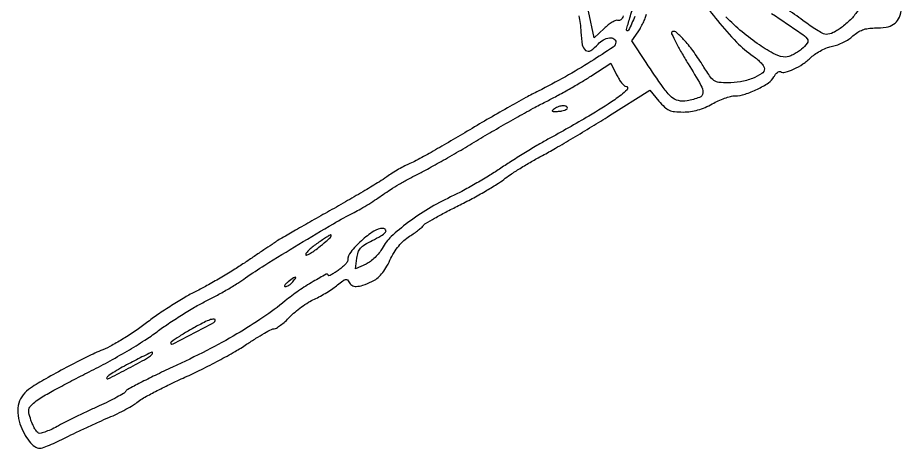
# Model space of a CAD drawing. Extents: x 39 to 1071, y 2 to 926.
# Drawn here: x 38.8 to 312.4, y 180 to 313.2 of the extents above; entities that cross this region are included whole.
import ezdxf

# ---------------------------------------------------------------- set-up
doc = ezdxf.new("R2010")
doc.units = 0

msp = doc.modelspace()

# ---------------------------------------------------------------- linework, layer by layer
for points in [[(250.714606, 318.658781, 0.018285), (255.496225, 312.27187, 0.022459), (261.389951, 305.607638, 0.051275), (266.520723, 301.292128, -0.027504), (267.852559, 300.275786, -0.033227), (268.977962, 299.177366, -0.035255), (269.775737, 298.150765, -0.148615), (270, 297.412922, -0.253676), (269.172021, 295.88598, -0.051424), (266.33336, 294.428656, -0.046985), (262.58456, 293.360249, -0.045967), (258.674255, 293, -0.031266), (255.940606, 293.171108, -0.126039), (254.397652, 293.779843, -0.087272), (253.049858, 295.169349, -0.010612), (250.73027, 298.75, 0.0201), (247.868017, 302.989842, 0.029938), (245.00641, 306.429895, 0.029877), (242.537835, 308.763686, 0.388727), (241.379471, 308.712804, 0.318976), (241.291611, 308.194288, 0.005853), (242.599437, 305.563906, 0.012087), (244.288966, 302.451189, 0.00749), (246.415003, 298.875608, -0.007478), (250.34873, 292.260226, -0.138375), (250.937298, 289.921137, -0.309792), (249.91678, 288.519498, -0.038817), (246.090425, 287.489141, -0.099321), (243.366321, 287.523322, -0.135623), (241.199837, 288.651602, -0.05339), (238.667622, 291.571697, -0.005243), (233.422744, 299.28417), (228.912473, 306.068339), (230.889747, 308.845165, 0.024023), (231.694962, 310.09937, 0.017091), (232.479022, 311.574574, 0.017309), (233.131597, 313.036929, 0.034817), (233.523447, 314.237399, -0.076404)], [(212.541635, 313.727751, -0.032312), (212.979623, 311.435206, -0.021087), (213.200315, 308.75, 0.031335), (213.610242, 304.764129, 0.200073), (214.667044, 303.078743, 0.310348), (216.246242, 303.056703, 0.061914), (218.5, 305, -0.079907), (220.157878, 306.329066, -0.100667), (222.023846, 306.938376, -0.161713), (223.417248, 306.647661, -0.267216), (224, 305.635107, -0.250602), (223.176326, 304.094924, -0.006306), (216.303999, 299.631546, -0.01309), (208.379985, 294.911617, -0.012047), (200, 290.474683, 0.009808), (196.15347, 288.460074, 0.003035), (190.44375, 285.280152, 0.003034), (184.101479, 281.64639, 0.003333), (178, 278.046633, -0.003041), (172.206759, 274.62418, -0.003815), (166.792724, 271.525099, -0.003073), (162.217229, 268.989042, -0.029714), (160.209272, 268.042363, 0.023917), (158.676997, 267.341532, 0.011203), (156.761894, 266.297285, 0.011072), (154.799076, 265.110682, 0.015256), (153.094539, 263.953524, -0.019394), (150.813286, 262.432272, -0.003257), (146.315038, 259.71854, -0.003561), (140.9817, 256.599396, -0.003155), (135.385266, 253.426478, 0.0013), (129.885024, 250.335001, 0.001671), (124.844422, 247.462329, 0.001276), (120.633535, 245.029522, 0.014497), (119, 244.01573, 0.001289), (117.584905, 243.074364, 0.000249), (115.03125, 241.364238, 0.000265), (112.054708, 239.366475, 0.000245), (109, 237.311727, -0.009648), (105.584098, 235.106172, -0.006009), (101.5, 232.64685, -0.006028), (97.412655, 230.317767, -0.010867), (94, 228.523068, 0.01708), (90.570262, 226.664633, 0.008911), (86.42155, 224.129304, 0.008852), (82.252707, 221.373663, 0.013372), (78.732938, 218.815318, -0.014281), (75.33919, 216.357992, -0.011537), (71.563399, 213.910743, -0.011706), (67.971933, 211.813272, -0.029243), (65.232938, 210.501309, 0.017354), (60.311486, 208.286171, 0.007344), (53.861775, 204.991028, 0.007358), (47.494223, 201.498089, 0.016811), (42.824823, 198.634839, 0.078478), (40.520297, 196.529261, 0.095917), (39.167834, 193.947802, 0.091338), (38.838829, 190.946264, 0.064623), (39.52083, 187.617083, 0.037487), (40.796015, 184.65127, 0.04978), (42.405401, 182.197404, 0.059181), (44.114744, 180.53122, 0.165072), (45.679952, 180, 0.091589), (46.532114, 180.157418, 0.007664), (48.622977, 180.994142, 0.010003), (51.099314, 182.088132, 0.007559), (53.774964, 183.384312, -0.005091), (56.820828, 184.878447, -0.003142), (60.431408, 186.576428, -0.003151), (64.021002, 188.209689, -0.005651), (66.991531, 189.498654, 0.012693), (69.66864, 190.705375, 0.011843), (72.344453, 192.0732, 0.011911), (74.662741, 193.400748, 0.038926), (76.098474, 194.429407, -0.04807), (77.769436, 195.581033, -0.006854), (81.439194, 197.555759, -0.007743), (85.86171, 199.771585, -0.006535), (90.606943, 201.981931, 0.009432), (95.687988, 204.38463, 0.007339), (101.122836, 207.181373, 0.007429), (106.113204, 209.938742, 0.017808), (109.70484, 212.166866, -0.008036), (112.562962, 214.018241, -0.011105), (115.189525, 215.580267, -0.007883), (117.416549, 216.792679, -0.121283), (118.258673, 217, 0.141055), (118.981602, 217.208085, 0.021735), (120.223711, 218.065139, 0.022806), (121.635521, 219.237615, 0.018044), (123.053833, 220.626007, -0.028242), (124.678966, 222.153244, -0.018082), (126.72305, 223.745321, -0.01817), (128.845571, 225.164096, -0.032095), (130.705485, 226.15311, 0.018574), (132.530114, 227.060994, 0.012624), (134.538604, 228.221922, 0.012734), (136.423047, 229.442612, 0.024813), (137.848825, 230.526248, -0.013485), (139.442977, 231.795823, -0.094129), (140.331911, 232.233884, -0.242764), (140.918083, 232.111302, -0.131226), (141.361955, 231.499145, 0.167565), (142.235745, 230.458478, 0.13745), (143.643668, 230.073199, 0.080994), (145.68496, 230.418797, 0.028437), (148.447702, 231.542207, 0.056904), (150.058381, 232.544744, 0.049107), (151.491673, 233.930591, 0.041894), (152.811441, 235.777867, 0.024651), (154.083185, 238.177604, -0.028205), (155.346234, 240.520557, -0.033709), (156.799532, 242.563969, -0.036102), (158.411731, 244.267791, -0.044467), (160.150294, 245.594876, 0.011142), (161.606497, 246.560173, 0.013178), (162.937358, 247.538742, 0.012062), (164.012698, 248.416357, 0.077304), (164.468286, 248.948685, -0.122207), (165.062278, 249.529304, -0.004153), (167.913308, 251.171169, -0.007601), (171.348827, 253.043503, -0.005205), (175.302345, 255.06859, 0.007745), (179.485016, 257.237942, 0.007627), (183.619982, 259.546537, 0.007533), (187.180388, 261.678441, 0.028752), (189.297592, 263.164754, -0.022028), (191.306512, 264.615742, -0.007202), (194.389099, 266.578839, -0.007161), (197.878753, 268.662765, -0.008026), (201.297592, 270.566002, 0.008048), (205.309126, 272.799424, 0.00317), (210.762418, 275.997878, 0.003137), (216.613413, 279.529532, 0.003915), (222, 282.885422), (234.5, 290.809578), (237.346995, 287.404789, 0.027562), (239.083987, 285.545936, 0.085041), (240.503756, 284.586055, 0.082294), (242.188415, 284.136815, 0.024748), (244.846995, 284.012045, 0.033563), (247.156541, 284.173259, 0.033515), (249.424891, 284.642049, 0.032797), (251.655421, 285.421977, 0.029355), (253.852074, 286.512045, -0.022786), (255.712647, 287.465981, -0.020983), (257.703554, 288.275615, -0.021503), (259.538685, 288.845861, -0.062578), (260.852074, 289.021962, 0.075501), (264.015668, 289.529287, 0.036214), (267.840696, 291.066467, 0.035307), (271.264184, 293.049881, 0.121522), (272.969491, 294.942994, -0.040607), (273.465855, 295.713032, -0.062159), (274.022519, 296.278112, -0.08426), (274.550538, 296.566995, -0.225214), (274.966257, 296.520854, 0.20937), (276.452905, 296.310144, 0.040585), (279.057949, 297.270237, 0.039761), (281.932644, 298.892257, 0.04032), (284.5, 300.942137, -0.040721), (285.913492, 302.068874, -0.027596), (287.684539, 303.121875, -0.027859), (289.521207, 303.954298, -0.048735), (291.128219, 304.40327, 0.043713), (292.71234, 304.828778, 0.027469), (294.475932, 305.58422, 0.027494), (296.142519, 306.526547, 0.044486), (297.429741, 307.522467, -0.042476), (298.896148, 308.666458, -0.055761), (300.411971, 309.429213, -0.053539), (302.107619, 309.858244, -0.035225), (304.117263, 310, 0.038355), (307.672656, 310.273138, 0.104326), (310.022938, 311.161138, 0.129369), (311.517732, 312.784012, 0.075539), (312.395816, 315.296344, -0.042452)], [(226.32528, 313.709108, -0.062012), (226.019907, 313.055425, -0.083027), (225.585919, 312.567115, -0.102724), (225.095544, 312.315657, -0.157692), (224.622675, 312.336341, 0.192327), (223.999857, 312.321705, 0.032959), (222.923539, 311.77578, 0.031786), (221.678402, 310.926041, 0.023608), (220.414903, 309.840896), (217.329806, 306.927327), (215.550727, 315.213663, -0.008786)], [(229.908213, 313.559535, -0.005156), (227.977447, 309.330837, -0.519837), (227.431456, 309.23521, -0.262488), (227.354955, 309.509492, -0.003919), (227.780987, 311.183361, -0.009443), (228.338408, 313.151824, -0.005956), (229.059662, 315.428897, 0.016044)], [(272.25, 314.519211, -0.001778), (281.411147, 308.308088, -0.06909), (283.23109, 306.655259, -0.34268), (283.278306, 305.316074, -0.06649), (281.5, 303.436873, -0.027344), (280.213482, 302.507658, -0.027102), (278.829507, 301.721389, -0.028152), (277.546883, 301.169748, -0.087028), (276.621727, 301.004967, -0.122498), (273.392952, 301.798994, -0.026868), (268.448071, 304.753984, -0.027077), (263.074242, 308.809656, -0.026262), (258.112257, 313.461611, 0.003103)], [(299.026048, 315.542146, -0.05172), (296.941816, 312.839515, -0.040382), (294.177286, 310.366463, -0.041502), (291.334255, 308.559663, -0.120711), (289.090869, 308.003738, -0.120446), (288.274843, 308.200913, -0.013678), (286.600227, 309.124859, -0.015913), (284.643422, 310.360838, -0.012315), (282.590869, 311.82557, 0.010573), (277.365639, 315.581906, 0.009178)]]:
    msp.add_lwpolyline(points, format="xyb")
for points in [[(227.02389, 292, -0.675111), (227.466945, 290.90078, -0.041671), (223.648608, 287.794076, -0.018328), (215.6514, 282.746173, -0.00536), (203, 275.574868, 0.007152), (199.586901, 273.624, 0.004032), (195.5, 271.165123, 0.004024), (191.415386, 268.617103, 0.00658), (188, 266.384575, -0.011336), (184.572923, 264.190642, -0.007015), (180.453903, 261.762063, -0.007035), (176.316245, 259.476664, -0.012564), (172.843073, 257.732275, 0.025067), (165.995334, 254.075901, 0.025893), (159.624416, 249.788617, 0.027152), (154.487057, 245.475498, 0.080909), (151.691638, 241.848524, -0.046029), (150.764837, 240.455791, -0.030662), (149.470681, 239.039765, -0.030867), (148.032537, 237.810339, -0.051545), (146.670337, 236.988973), (143.457399, 235.477946), (143.846293, 238.809101, -0.050211), (144.248518, 240.637347, -0.100654), (144.976991, 241.916978, -0.078433), (146.276507, 243.00289, -0.021826), (148.617593, 244.269394, 0.020817), (151.253425, 245.688485, 0.076689), (152.71033, 246.887466, 0.359208), (152.738793, 247.609113, 0.234277), (151.95034, 248, 0.145506), (149.057391, 247.139905, 0.039186), (145.222224, 244.186076, 0.038441), (141.924397, 240.711581, 0.172293), (141, 238.108587, -0.167992), (140.826456, 237.606638, -0.025474), (140.11875, 236.794325, -0.026158), (139.148791, 235.889138, -0.01995), (138, 235, -0.012254), (136.848651, 234.221967, -0.023369), (135.88125, 233.664165, -0.025653), (135.164742, 233.339876, -0.528425), (135, 233.45223, 0.56541), (134.356056, 233.839632, 0.011308), (130.303741, 231.571834, 0.017898), (125.792936, 228.689359, 0.019782), (121.652602, 225.581093, -0.02209), (114.765853, 220.460521, -0.016029), (106.686102, 215.359686, -0.014391), (97.365774, 210.24023, -0.010445), (86.719765, 205.06317, 0.004496), (81.386967, 202.547884, 0.006715), (76.776043, 200.245322, 0.003198), (72.910853, 198.218451, 0.129996), (72.219765, 197.577333, -0.118736), (71.604203, 196.980342, -0.008402), (69.508306, 195.788883, -0.011485), (66.925266, 194.453492, -0.008395), (64, 193.085672, 0.004737), (60.762654, 191.600692, 0.003578), (57.234375, 189.910689, 0.003617), (53.94223, 188.275143, 0.008364), (51.5, 186.987978, -0.015639), (49.497929, 185.969729, -0.020887), (47.618082, 185.180566, -0.018652), (46.038929, 184.660067, -0.160301), (45.306236, 184.687046, -0.142105), (44.769348, 185.084302, -0.02998), (44.112262, 186.062473, -0.029152), (43.462908, 187.330485, -0.02406), (42.917991, 188.748489, -0.021259), (42.285293, 190.980132, -0.128061), (42.310365, 192.174793, -0.132763), (42.914984, 193.184131, -0.023498), (44.588263, 194.652077, -0.037756), (46.423077, 195.901047, -0.004822), (50.584021, 198.242398, -0.005622), (55.588619, 200.922421, -0.004654), (60.976508, 203.666741, 0.009865), (66.703746, 206.659477, 0.007988), (72.730599, 210.088052, 0.008087), (78.188776, 213.429791, 0.020623), (82, 216.075338, -0.013465), (85.416784, 218.520275, -0.008667), (89.5, 221.17704, -0.008711), (93.588171, 223.639185, -0.016172), (97, 225.46918, 0.009738), (100.229595, 227.148291, 0.007216), (103.734801, 229.124453, 0.007299), (106.991153, 231.087003, 0.016279), (109.395066, 232.694963, -0.016318), (115.300099, 236.644126, -0.003443), (125.874929, 243.126789, -0.003502), (136.55483, 249.471474, -0.015354), (143, 252.978643, 0.013611), (145.04732, 254.083471, 0.00743), (147.5, 255.543493, 0.007399), (149.950172, 257.102232, 0.01167), (152, 258.518879, -0.015763), (154.152124, 259.980344, -0.008035), (156.940625, 261.685978, -0.007975), (159.874565, 263.353919, -0.011843), (162.5, 264.711754, 0.012077), (165.651374, 266.34347, 0.003277), (170.55625, 269.077252, 0.003314), (176.082816, 272.253725, 0.003436), (181.5, 275.465387, -0.00385), (187.047346, 278.748011, -0.00325), (192.966117, 282.137872, -0.003278), (198.405394, 285.159491, -0.009114), (202.278269, 287.187021, 0.007556), (205.706808, 288.968346, 0.005017), (209.587568, 291.11022, 0.00505), (213.314454, 293.266175, 0.009811), (216.238312, 295.075632), (222.420085, 299.071105), (224.233932, 295.535552, 0.020378), (224.999867, 294.181439, 0.028145), (225.801694, 293.038569, 0.027628), (226.540007, 292.202374, 0.200692)], [(205, 284.994571, 0.039094), (204.381919, 284.520366, 0.501347), (204.404678, 284.271593, 0.147682), (204.86592, 284.150438, 0.0098), (206.25, 284.227992, 0.026685), (207.303584, 284.364589, 0.040849), (208.192187, 284.604731, 0.048408), (208.821079, 284.902595, 0.263807), (209, 285.218108, 0.297988), (208.632351, 285.780217, 0.117584), (207.679755, 285.951855, 0.075256), (206.349605, 285.673825, 0.055056)], [(131.732135, 243.463949, 0.017235), (130.302714, 242.41886, 0.023556), (129.096315, 241.375861, 0.021584), (128.201602, 240.448807, 0.183128), (128, 239.916826, 0.518658), (128.258967, 239.734332, 0.040133), (129.175, 240.147012, 0.028898), (130.464362, 240.957676, 0.014473), (132, 242.120241, 0.005064), (134.319216, 244.022988, 0.026904), (135.518323, 245.142302, 0.094742), (135.907078, 245.739458, 0.533055), (135.732135, 246, 0.140536), (135.544943, 245.946326, 0.001642), (134.44664, 245.255035, 0.004831), (133.18195, 244.435968, 0.003117)], [(122.55887, 231.468197, 0.02471), (121.88326, 230.902629, 0.072188), (121.501874, 230.431283, 0.229769), (121.477506, 230.143477, 0.310313), (121.686426, 230, 0.103938), (122.183912, 230.104545, 0.040259), (122.806871, 230.440625, 0.037668), (123.444721, 230.926037, 0.038084), (124, 231.5, 0.014927), (124.919396, 232.677627, 0.622044), (124.804062, 232.899208, 0.15118), (124.250767, 232.714529, 0.00633)], [(95.525705, 218.436777, 0.010401), (92.004626, 216.506566, 0.013771), (88.887688, 214.59644, 0.006787), (86.30493, 212.863742, 0.468252), (86.263181, 212.403485, 0.325662), (86.940652, 212.297116, 0.001689), (93.291599, 215.58173, 0.001811), (99.598911, 218.899945, 0.277532), (100, 219.566888, 0.369964), (99.692321, 219.925796, 0.100539), (98.88388, 219.887771, 0.044983), (97.517257, 219.40848, 0.013359)], [(73.823348, 206.474005, 0.009015), (71.211875, 205.073283, 0.011926), (68.889171, 203.69923, 0.009384), (67.012865, 202.478444, 0.105801), (66.401874, 201.841229, 0.753774), (66.719945, 201.491656, 0.004885), (72.414999, 204.377738, 0.007277), (78.053237, 207.409574, 0.057911), (80.45, 209.133767, 0.239906), (80.60319, 209.540041, 0.496118), (80.356496, 209.68771, 0.021217), (78.454658, 208.828991, 0.001936)]]:
    msp.add_lwpolyline(points, format="xyb", close=True)

doc.saveas('drawing.dxf')
